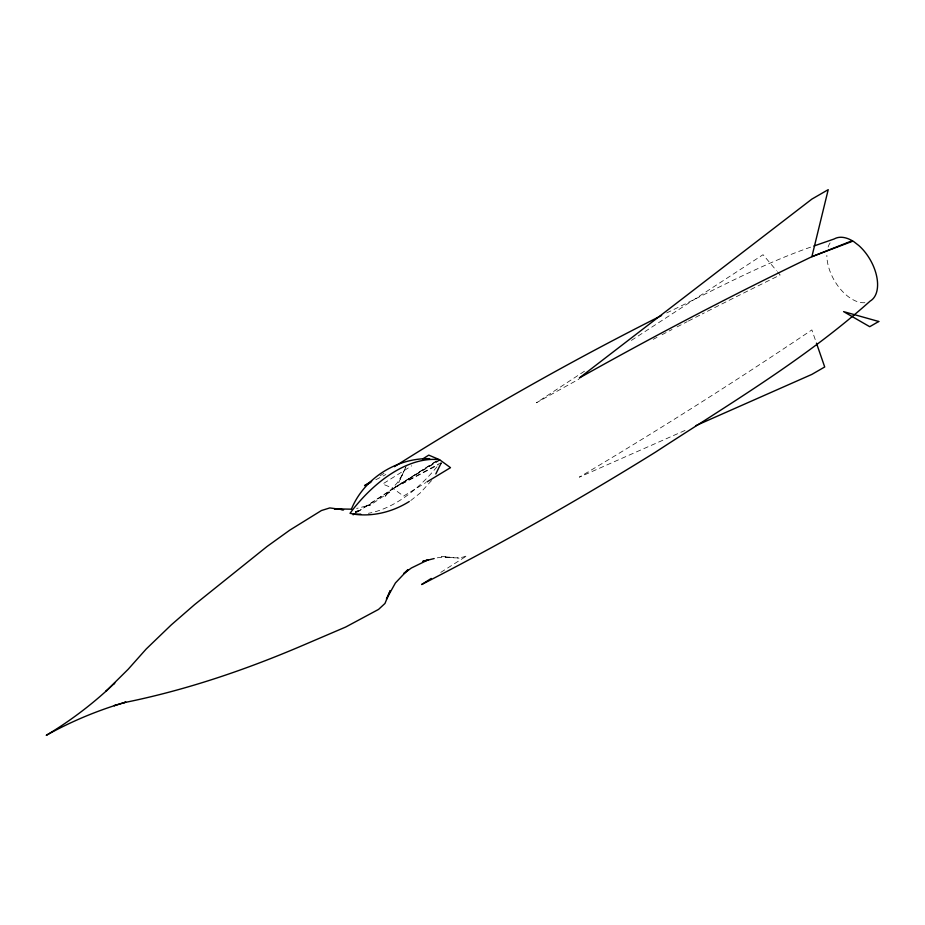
<?xml version="1.0" encoding="UTF-8"?>
<svg xmlns="http://www.w3.org/2000/svg" width="925" height="925" viewBox="0 0 925 925"><rect width="100%" height="100%" fill="white"/><g stroke="black" fill="none" stroke-linecap="round" stroke-linejoin="round"><path stroke-width="0.69" stroke-dasharray="4.62 3.47" d="M405.508 467.668L398.756 482.538L406.063 466.443M402.236 474.849L397.426 482.665L385.066 496.262L389.448 492.204L373.7 502.807L364.982 506.634L370.659 504.877L356.634 508.449M431.57 480.561L420.031 493.141L410.422 500.818M584.496 371.191L536.396 402.768A4775.532 2757.124 0 0 1 578.888 379.192M631.382 340.412L763.056 254.699L776.561 270.724M380.083 475.774L384.858 472.744M436.114 461.147L359.039 510.912L393.298 488.4L382.649 484.018L411.775 465.772M440.762 572.39L467.044 555.694C456.626 560.538 445.064 555.22 434.172 558.538M436.797 461.089L393.09 488.469L403.543 496.089L425.789 482.63M439.641 459.737L393.09 488.469L438.265 464.87M440.057 460.049L393.09 488.469L439.641 463.448M375.839 479.74L385.875 474.502M666.682 312.939C714.828 289.86 761.969 263.868 812.543 246.478M685.032 430.437L579.339 477.138A4775.532 2757.171 -60 0 0 811.872 329.913L816 341.822M449.666 557.243L441.422 556.457L459.02 558.168M777.462 271.788L780.168 275.002A4775.532 2757.124 0 0 0 702.283 313.922M864.898 302.695A35.867 20.708 60 0 1 826.857 255.369M828.095 247.033A35.867 20.708 60 0 1 830.257 242.685M653.247 339.313A4775.532 2757.124 0 0 1 657.004 337.336M662.011 334.723A4775.532 2757.124 0 0 1 672.036 329.497M677.065 326.895A4775.532 2757.124 0 0 1 687.125 321.692M688.385 321.044A4775.532 2757.124 0 0 1 701.011 314.569M436.97 466.778A118.851 68.612 -60 0 1 368.37 513.306"/><path stroke-width="1.39" d="M351.5 508.923C364.149 478.352 396.709 457.863 429.651 458.65M435.825 473.958L441.19 462.974L440.774 463.564M113.555 684.176L114.793 683.02L105.889 691.322L128.182 669.261L146.173 649.038L171.298 624.861L194.562 604.638L267.024 546.513L289.768 530.152L321.461 510.519L329.82 507.929L343.591 509.767L340.967 509.502M106.861 690.432C88.187 707.336 67.872 722.413 46.25 735.329C71.41 721.303 98.166 710.169 125.823 702.133L114.18 705.683L115.44 705.301M353.119 514.809L354.344 514.011M371.711 481.081L364.542 485.637L370.821 482.364M394.42 466.663C480.942 411.949 570.158 361.467 661.618 315.483M431.2 578.46L421.638 584.531C501.396 543.611 579.455 499.419 655.582 452.082C728.727 404.271 804.773 359.478 870.159 301.076A35.867 20.708 60 0 0 858.782 245.507L853.047 241.067L811.872 256.688A4775.532 2757.171 -60 0 0 579.339 377.978L811.872 199.106L828.21 189.671L811.872 256.688L852.226 240.72A35.867 20.708 60 0 0 834.281 238.939L813.907 246.004M422.702 458.927L428.772 455.123L439.225 459.563M427.026 481.879L450.498 467.668L440.057 460.049M409.255 501.5C393.171 511.675 373.584 516.798 354.587 514.265M695.6 425.766L811.872 374.394L824.707 366.971L816.463 343.152M124.204 702.63C185.659 690.247 245.09 670.058 302.741 645.407L345.696 627.034L378.556 609.402L384.973 603.458L390.269 590.613L386.465 599.03L395.403 582.993L408.029 569.615L403.682 573.65L411.347 568.019L428.402 559.683L422.702 561.44L434.172 558.538M351.454 509.189L334.399 508.854L338.342 509.247M439.641 459.737A118.851 68.612 -60 0 0 353.454 508.75L350.008 513.34L353.454 513.953A118.851 68.612 -60 0 0 360.738 514.15M878.75 321.495L869.72 326.698L843.577 311.609L878.75 321.495M358.484 511.097L355.639 511.941L358.484 511.097"/></g></svg>
